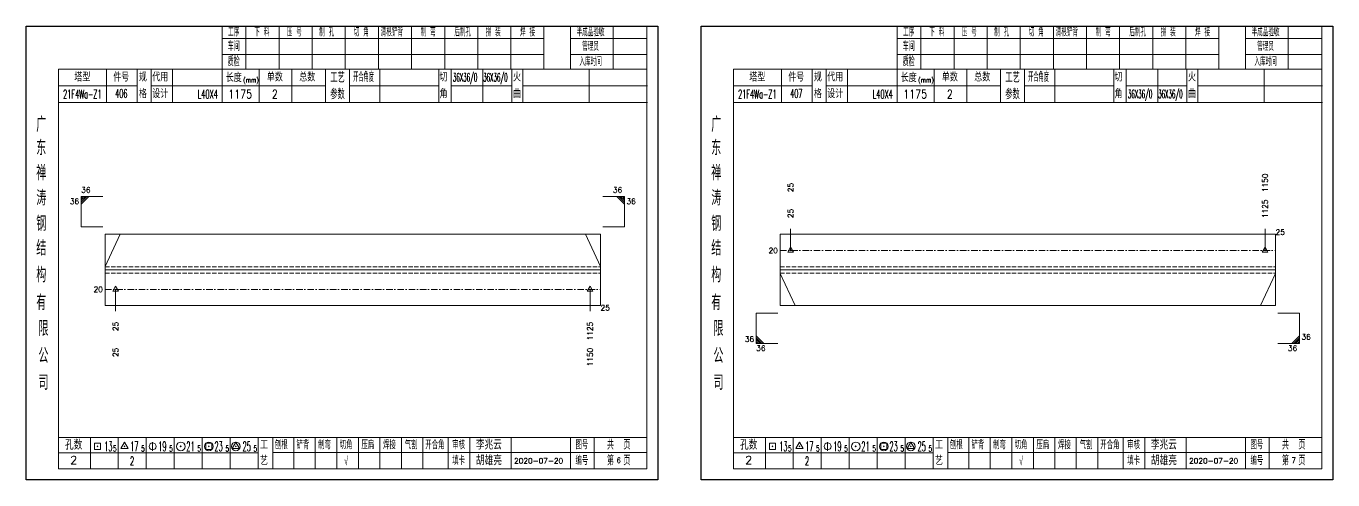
# Model space of a CAD drawing. Extents: x 1310 to 15542, y -76 to 8381.
# Drawn here: x 3077 to 3681, y 3664 to 3874 of the extents above; entities that cross this region are included whole.
import ezdxf
from ezdxf.enums import TextEntityAlignment as Align

# ---------------------------------------------------------------- set-up
doc = ezdxf.new("R2010")
doc.units = 0
doc.header["$MEASUREMENT"] = 0
doc.linetypes.add('一点画线', pattern=[5.2, 3, -1, 0.2, -1])
doc.linetypes.add('虚线', pattern=[2.75, 2, -0.75])
doc.layers.get('0').update_dxf_attribs({"linetype": 'CONTINUOUS', "lineweight": 25})
for name, color, linetype, lineweight in [('1', 7, 'CONTINUOUS', 25), ('4', 7, 'CONTINUOUS', 25), ('5', 7, 'CONTINUOUS', 25)]:
    doc.layers.add(name, color=color, linetype=linetype, lineweight=lineweight)
doc.styles.get("Standard").update_dxf_attribs({"font": 'simplex.shx', "width": 0.7, "height": 3, "bigfont": 'gbhzfs.shx'})

# ---------------------------------------------------------------- blocks, each defined once
blk = doc.blocks.new('孔17.5')
at = {"layer": '5', "color": 7, "linetype": 'Continuous', "lineweight": 13}
for p, q in [((0, 1), (-0.866, -0.5)), ((-0.1, -0.1), (0.1, 0.1)), ((0.1, -0.1), (-0.1, 0.1)), ((0.866, -0.5), (0, 1)), ((-0.866, -0.5), (0.866, -0.5))]:
    blk.add_line(p, q, dxfattribs=at)
blk = doc.blocks.new('CTJGK')
at = {"color": 6, "linetype": 'Continuous'}
for p, q in [((0, 209.97), (292.13, 209.97)), ((0, 0), (0, 209.97)), ((292.13, 209.97), (292.13, 0)), ((292.13, 0), (0, 0))]:
    blk.add_line(p, q, dxfattribs=at)

msp = doc.modelspace()

# ---------------------------------------------------------------- linework, layer by layer
at = {"color": 7, "linetype": 'Continuous', "lineweight": 13}
for p, q in [((3102.572, 3794.914), (3112.572, 3794.914)), ((3102.572, 3780.914), (3102.572, 3794.914)), ((3103.447, 3794.914), (3102.572, 3794.039)), ((3104.322, 3794.914), (3102.572, 3793.164)), ((3105.197, 3794.914), (3102.572, 3792.289)), ((3106.072, 3794.914), (3102.572, 3791.414)), ((3353.702, 3794.914), (3343.702, 3794.914)), ((3350.202, 3794.914), (3353.702, 3791.414)), ((3351.077, 3794.914), (3353.702, 3792.289)), ((3351.952, 3794.914), (3353.702, 3793.164)), ((3352.827, 3794.914), (3353.702, 3794.039)), ((3353.702, 3780.914), (3353.702, 3794.914)), ((3102.572, 3780.914), (3112.572, 3780.914)), ((3113.572, 3762.564), (3120.592, 3777.414)), ((3342.702, 3762.564), (3335.682, 3777.414)), ((3353.702, 3780.914), (3343.702, 3780.914)), ((3430.577, 3769.914), (3430.577, 3779.914)), ((3649.957, 3769.914), (3649.957, 3779.914)), ((3425.702, 3759.264), (3432.722, 3744.414)), ((3654.832, 3759.264), (3647.812, 3744.414)), ((3118.447, 3751.914), (3118.447, 3741.914)), ((3337.827, 3751.914), (3337.827, 3741.914)), ((3414.702, 3740.914), (3424.702, 3740.914)), ((3414.702, 3740.914), (3414.702, 3726.914)), ((3665.832, 3740.914), (3655.832, 3740.914)), ((3665.832, 3740.914), (3665.832, 3726.914)), ((3418.202, 3726.914), (3414.702, 3730.414)), ((3417.327, 3726.914), (3414.702, 3729.539)), ((3416.452, 3726.914), (3414.702, 3728.664)), ((3662.332, 3726.914), (3665.832, 3730.414)), ((3663.207, 3726.914), (3665.832, 3729.539)), ((3664.082, 3726.914), (3665.832, 3728.664)), ((3415.577, 3726.914), (3414.702, 3727.789)), ((3414.702, 3726.914), (3424.702, 3726.914)), ((3665.832, 3726.914), (3655.832, 3726.914)), ((3664.957, 3726.914), (3665.832, 3727.789))]:
    msp.add_line(p, q, dxfattribs=at)
at = {"color": 7, "linetype": 'Continuous', "lineweight": 18}
for p, q in [((3113.572, 3777.414), (3113.572, 3744.414)), ((3113.572, 3777.414), (3342.702, 3777.414)), ((3342.702, 3777.414), (3342.702, 3744.414)), ((3425.702, 3777.414), (3425.702, 3744.414)), ((3425.702, 3777.414), (3654.832, 3777.414)), ((3654.832, 3777.414), (3654.832, 3744.414)), ((3113.572, 3760.914), (3342.702, 3760.914)), ((3425.702, 3760.914), (3654.832, 3760.914))]:
    msp.add_line(p, q, dxfattribs=at)
at = {"color": 3, "linetype": '一点画线', "lineweight": 13}
for p, q in [((3425.702, 3769.914), (3654.832, 3769.914)), ((3113.572, 3751.914), (3342.702, 3751.914))]:
    msp.add_line(p, q, dxfattribs=at)
at = {"color": 1, "linetype": '虚线', "lineweight": 18}
for p, q in [((3113.572, 3762.414), (3342.702, 3762.414)), ((3113.572, 3759.414), (3342.702, 3759.414)), ((3425.702, 3762.414), (3654.832, 3762.414)), ((3425.702, 3759.414), (3654.832, 3759.414))]:
    msp.add_line(p, q, dxfattribs=at)
at = {"layer": '1', "color": 7, "linetype": 'Continuous', "lineweight": 18}
for p, q in [((3113.572, 3744.414), (3342.702, 3744.414)), ((3425.702, 3744.414), (3654.832, 3744.414))]:
    msp.add_line(p, q, dxfattribs=at)
at = {"layer": '4', "color": 1, "linetype": 'Continuous', "lineweight": 18}
for p, q in [((3077.072, 3873.741), (3077.072, 3663.771)), ((3369.202, 3873.741), (3077.072, 3873.741)), ((3167.702, 3873.741), (3167.702, 3853.901)), ((3178.732, 3873.741), (3178.732, 3853.881)), ((3194.042, 3873.741), (3194.042, 3853.881)), ((3209.362, 3873.741), (3209.362, 3853.881)), ((3224.672, 3873.741), (3224.672, 3853.881)), ((3239.982, 3873.741), (3239.982, 3853.881)), ((3255.292, 3873.741), (3255.292, 3853.881)), ((3270.612, 3873.741), (3270.612, 3853.881)), ((3285.922, 3873.741), (3285.922, 3853.881)), ((3301.232, 3873.741), (3301.232, 3853.881)), ((3316.542, 3873.741), (3316.542, 3853.901)), ((3316.542, 3873.741), (3316.542, 3853.881)), ((3328.822, 3873.741), (3328.822, 3853.881)), ((3348.572, 3873.741), (3348.572, 3853.881)), ((3364.152, 3873.741), (3364.152, 3853.881)), ((3369.202, 3843.941), (3369.202, 3873.741)), ((3389.202, 3873.741), (3389.202, 3663.771)), ((3681.332, 3873.741), (3389.202, 3873.741)), ((3479.832, 3873.741), (3479.832, 3853.901)), ((3490.862, 3873.741), (3490.862, 3853.881)), ((3506.172, 3873.741), (3506.172, 3853.881)), ((3521.492, 3873.741), (3521.492, 3853.881)), ((3536.802, 3873.741), (3536.802, 3853.881)), ((3552.112, 3873.741), (3552.112, 3853.881)), ((3567.422, 3873.741), (3567.422, 3853.881)), ((3582.742, 3873.741), (3582.742, 3853.881)), ((3598.052, 3873.741), (3598.052, 3853.881)), ((3613.362, 3873.741), (3613.362, 3853.881)), ((3628.672, 3873.741), (3628.672, 3853.901)), ((3628.672, 3873.741), (3628.672, 3853.881)), ((3640.952, 3873.741), (3640.952, 3853.881)), ((3660.702, 3873.741), (3660.702, 3853.881)), ((3676.282, 3873.741), (3676.282, 3853.881)), ((3681.332, 3843.941), (3681.332, 3873.741)), ((3316.542, 3868.011), (3167.702, 3868.011)), ((3364.152, 3868.011), (3328.822, 3868.011)), ((3628.672, 3868.011), (3479.832, 3868.011)), ((3676.282, 3868.011), (3640.952, 3868.011)), ((3316.542, 3860.531), (3167.702, 3860.531)), ((3364.152, 3860.531), (3328.822, 3860.531)), ((3628.672, 3860.531), (3479.832, 3860.531)), ((3676.282, 3860.531), (3640.952, 3860.531)), ((3092.082, 3853.881), (3092.082, 3668.821)), ((3364.152, 3853.881), (3092.082, 3853.881)), ((3114.202, 3853.891), (3114.202, 3838.471)), ((3128.352, 3838.471), (3128.352, 3853.881)), ((3134.852, 3838.471), (3134.852, 3853.881)), ((3144.722, 3853.881), (3144.722, 3838.471)), ((3167.702, 3853.901), (3167.702, 3838.471)), ((3184.822, 3853.881), (3184.822, 3838.471)), ((3199.872, 3853.881), (3199.872, 3838.471)), ((3215.572, 3853.881), (3215.572, 3838.471)), ((3226.632, 3853.881), (3226.632, 3838.471)), ((3240.582, 3853.881), (3240.582, 3838.471)), ((3267.882, 3853.881), (3267.882, 3838.471)), ((3273.642, 3853.881), (3273.642, 3838.471)), ((3288.262, 3853.881), (3288.262, 3838.471)), ((3301.722, 3853.881), (3301.722, 3838.471)), ((3306.712, 3853.881), (3306.712, 3838.471)), ((3337.452, 3853.881), (3337.452, 3838.471)), ((3364.152, 3668.821), (3364.152, 3853.881)), ((3404.212, 3853.881), (3404.212, 3668.821)), ((3676.282, 3853.881), (3404.212, 3853.881)), ((3426.332, 3853.891), (3426.332, 3838.471)), ((3440.482, 3838.471), (3440.482, 3853.881)), ((3446.982, 3838.471), (3446.982, 3853.881)), ((3456.852, 3853.881), (3456.852, 3838.471)), ((3479.832, 3853.901), (3479.832, 3838.471)), ((3496.952, 3853.881), (3496.952, 3838.471)), ((3512.002, 3853.881), (3512.002, 3838.471)), ((3527.702, 3853.881), (3527.702, 3838.471)), ((3538.762, 3853.881), (3538.762, 3838.471)), ((3552.712, 3853.881), (3552.712, 3838.471)), ((3580.012, 3853.881), (3580.012, 3838.471)), ((3585.772, 3853.881), (3585.772, 3838.471)), ((3600.392, 3853.881), (3600.392, 3838.471)), ((3613.852, 3853.881), (3613.852, 3838.471)), ((3618.842, 3853.881), (3618.842, 3838.471)), ((3649.582, 3853.881), (3649.582, 3838.471)), ((3676.282, 3668.821), (3676.282, 3853.881)), ((3128.352, 3846.121), (3092.082, 3846.121)), ((3215.572, 3846.171), (3134.852, 3846.171)), ((3226.632, 3846.171), (3267.882, 3846.171)), ((3273.642, 3846.171), (3301.722, 3846.171)), ((3306.712, 3846.171), (3364.332, 3846.171)), ((3369.202, 3663.771), (3369.202, 3843.941)), ((3440.482, 3846.121), (3404.212, 3846.121)), ((3527.702, 3846.171), (3446.982, 3846.171)), ((3538.762, 3846.171), (3580.012, 3846.171)), ((3585.772, 3846.171), (3613.852, 3846.171)), ((3618.842, 3846.171), (3676.462, 3846.171)), ((3681.332, 3663.771), (3681.332, 3843.941)), ((3364.332, 3838.471), (3092.082, 3838.471)), ((3676.462, 3838.471), (3404.212, 3838.471)), ((3092.082, 3683.351), (3364.152, 3683.351)), ((3106.772, 3683.351), (3106.772, 3668.821)), ((3119.702, 3668.821), (3119.702, 3683.351)), ((3132.632, 3683.351), (3132.632, 3668.821)), ((3145.552, 3668.821), (3145.552, 3683.351)), ((3158.482, 3683.351), (3158.482, 3668.821)), ((3171.412, 3668.821), (3171.412, 3683.351)), ((3184.332, 3668.821), (3184.332, 3683.351)), ((3191.202, 3668.821), (3191.202, 3683.351)), ((3200.862, 3668.821), (3200.862, 3683.351)), ((3210.802, 3668.821), (3210.802, 3683.351)), ((3220.742, 3668.821), (3220.742, 3683.351)), ((3230.692, 3668.821), (3230.692, 3683.351)), ((3240.632, 3668.821), (3240.632, 3683.351)), ((3250.572, 3668.821), (3250.572, 3683.351)), ((3260.522, 3668.821), (3260.522, 3683.351)), ((3272.162, 3668.821), (3272.162, 3683.351)), ((3282.312, 3668.821), (3282.312, 3683.351)), ((3301.372, 3668.821), (3301.372, 3683.351)), ((3328.752, 3668.821), (3328.752, 3683.351)), ((3339.712, 3668.821), (3339.712, 3683.351)), ((3404.212, 3683.351), (3676.282, 3683.351)), ((3418.902, 3683.351), (3418.902, 3668.821)), ((3431.832, 3668.821), (3431.832, 3683.351)), ((3444.762, 3683.351), (3444.762, 3668.821)), ((3457.682, 3668.821), (3457.682, 3683.351)), ((3470.612, 3683.351), (3470.612, 3668.821)), ((3483.542, 3668.821), (3483.542, 3683.351)), ((3496.462, 3668.821), (3496.462, 3683.351)), ((3503.332, 3668.821), (3503.332, 3683.351)), ((3512.992, 3668.821), (3512.992, 3683.351)), ((3522.932, 3668.821), (3522.932, 3683.351)), ((3532.872, 3668.821), (3532.872, 3683.351)), ((3542.822, 3668.821), (3542.822, 3683.351)), ((3552.762, 3668.821), (3552.762, 3683.351)), ((3562.702, 3668.821), (3562.702, 3683.351)), ((3572.652, 3668.821), (3572.652, 3683.351)), ((3584.292, 3668.821), (3584.292, 3683.351)), ((3594.442, 3668.821), (3594.442, 3683.351)), ((3613.502, 3668.821), (3613.502, 3683.351)), ((3640.882, 3668.821), (3640.882, 3683.351)), ((3651.842, 3668.821), (3651.842, 3683.351)), ((3184.332, 3676.221), (3092.082, 3676.221)), ((3191.162, 3676.381), (3364.152, 3676.381)), ((3496.462, 3676.221), (3404.212, 3676.221)), ((3503.292, 3676.381), (3676.282, 3676.381)), ((3092.082, 3668.821), (3364.152, 3668.821)), ((3404.212, 3668.821), (3676.282, 3668.821)), ((3077.072, 3663.771), (3369.202, 3663.771)), ((3389.202, 3663.771), (3681.332, 3663.771))]:
    msp.add_line(p, q, dxfattribs=at)
at = {"layer": '4', "color": 7, "linetype": 'Continuous', "lineweight": 13}
for p, q in [((3108.658, 3677.857), (3108.658, 3680.685)), ((3108.658, 3680.685), (3111.486, 3680.685)), ((3111.486, 3680.685), (3111.486, 3677.857)), ((3122.572, 3681.271), (3120.84, 3678.271)), ((3124.304, 3678.271), (3122.572, 3681.271)), ((3135.572, 3681.271), (3135.572, 3677.271)), ((3160.158, 3677.857), (3160.158, 3680.685)), ((3160.158, 3680.685), (3162.986, 3680.685)), ((3162.986, 3680.685), (3162.986, 3677.857)), ((3174.072, 3681.271), (3172.34, 3678.271)), ((3175.804, 3678.271), (3174.072, 3681.271)), ((3420.788, 3677.857), (3420.788, 3680.685)), ((3420.788, 3680.685), (3423.616, 3680.685)), ((3423.616, 3680.685), (3423.616, 3677.857)), ((3434.702, 3681.271), (3432.97, 3678.271)), ((3436.434, 3678.271), (3434.702, 3681.271)), ((3447.702, 3681.271), (3447.702, 3677.271)), ((3472.288, 3677.857), (3472.288, 3680.685)), ((3472.288, 3680.685), (3475.116, 3680.685)), ((3475.116, 3680.685), (3475.116, 3677.857)), ((3486.202, 3681.271), (3484.47, 3678.271)), ((3487.934, 3678.271), (3486.202, 3681.271)), ((3111.486, 3677.857), (3108.658, 3677.857)), ((3109.872, 3679.071), (3110.272, 3679.471)), ((3110.272, 3679.071), (3109.872, 3679.471)), ((3120.84, 3678.271), (3124.304, 3678.271)), ((3122.372, 3679.071), (3122.772, 3679.471)), ((3122.772, 3679.071), (3122.372, 3679.471)), ((3148.372, 3679.071), (3148.772, 3679.471)), ((3148.772, 3679.071), (3148.372, 3679.471)), ((3162.986, 3677.857), (3160.158, 3677.857)), ((3161.372, 3679.071), (3161.772, 3679.471)), ((3161.772, 3679.071), (3161.372, 3679.471)), ((3172.34, 3678.271), (3175.804, 3678.271)), ((3173.872, 3679.071), (3174.272, 3679.471)), ((3174.272, 3679.071), (3173.872, 3679.471)), ((3423.616, 3677.857), (3420.788, 3677.857)), ((3422.002, 3679.071), (3422.402, 3679.471)), ((3422.402, 3679.071), (3422.002, 3679.471)), ((3432.97, 3678.271), (3436.434, 3678.271)), ((3434.502, 3679.071), (3434.902, 3679.471)), ((3434.902, 3679.071), (3434.502, 3679.471)), ((3460.502, 3679.071), (3460.902, 3679.471)), ((3460.902, 3679.071), (3460.502, 3679.471)), ((3475.116, 3677.857), (3472.288, 3677.857)), ((3473.502, 3679.071), (3473.902, 3679.471)), ((3473.902, 3679.071), (3473.502, 3679.471)), ((3484.47, 3678.271), (3487.934, 3678.271)), ((3486.002, 3679.071), (3486.402, 3679.471)), ((3486.402, 3679.071), (3486.002, 3679.471))]:
    msp.add_line(p, q, dxfattribs=at)
for centre, radius in [((3135.572, 3679.271), 1.6), ((3148.572, 3679.271), 2), ((3161.572, 3679.271), 2), ((3174.072, 3679.271), 2), ((3447.702, 3679.271), 1.6), ((3460.702, 3679.271), 2), ((3473.702, 3679.271), 2), ((3486.202, 3679.271), 2)]:
    msp.add_circle(centre, radius, dxfattribs=at)

# ---------------------------------------------------------------- block references
at = {"color": 0, "linetype": 'Continuous'}
for p in [(3077.072, 3663.771), (3389.202, 3663.771)]:
    msp.add_blockref('CTJGK', p, dxfattribs=at)
at = {"color": 8, "linetype": 'Continuous', "lineweight": 9, "xscale": 1.5, "yscale": 1.5, "zscale": 1.5}
for p in [(3430.577, 3769.914), (3649.957, 3769.914)]:
    msp.add_blockref('孔17.5', p, dxfattribs=at)
at = {"layer": '1', "color": 8, "linetype": 'Continuous', "lineweight": 9, "xscale": 1.5, "yscale": 1.5, "zscale": 1.5}
for p in [(3118.447, 3751.914), (3337.827, 3751.914)]:
    msp.add_blockref('孔17.5', p, dxfattribs=at)

# ---------------------------------------------------------------- texts
at = {"color": 7, "linetype": 'Continuous', "lineweight": 13}
for s, p in [('25', (3430.577, 3796.914)), ('1150', (3649.957, 3796.914))]:
    msp.add_text(s, height=2.5, rotation=90, dxfattribs=at).set_placement(p, align=Align.MIDDLE_LEFT)
for p in [(3102.572, 3795.914), (3666.832, 3727.914)]:
    msp.add_text('36', height=2.5, dxfattribs=at).set_placement(p, align=Align.BOTTOM_LEFT)
for p in [(3352.702, 3795.914), (3413.702, 3726.914)]:
    msp.add_text('36', height=2.5, dxfattribs=at).set_placement(p, align=Align.BOTTOM_RIGHT)
for p in [(3101.572, 3793.914), (3664.832, 3725.914)]:
    msp.add_text('36', height=2.5, dxfattribs=at).set_placement(p, align=Align.TOP_RIGHT)
for p in [(3354.702, 3793.914), (3414.702, 3725.914)]:
    msp.add_text('36', height=2.5, dxfattribs=at).set_placement(p, align=Align.TOP_LEFT)
at = {"color": 8, "linetype": 'Continuous', "lineweight": 9}
for s, p in [('25', (3430.577, 3784.914)), ('1125', (3649.957, 3784.914))]:
    msp.add_text(s, height=2.5, rotation=90, dxfattribs=at).set_placement(p, align=Align.MIDDLE_LEFT)
at = {"color": 7, "linetype": 'Continuous', "lineweight": 13}
msp.add_text('25', height=2.5, dxfattribs=at).set_placement((3654.832, 3778.414), align=Align.MIDDLE_LEFT)
for p in [(3424.702, 3769.914), (3112.572, 3751.914)]:
    msp.add_text('20', height=2.5, dxfattribs=at).set_placement(p, align=Align.MIDDLE_RIGHT)
at = {"layer": '1', "color": 7, "linetype": 'Continuous', "lineweight": 13}
msp.add_text('25', height=2.5, dxfattribs=at).set_placement((3342.702, 3743.414), align=Align.MIDDLE_LEFT)
at = {"layer": '1', "color": 8, "linetype": 'Continuous', "lineweight": 9}
for s, p in [('25', (3118.447, 3736.914)), ('1125', (3337.827, 3736.914))]:
    msp.add_text(s, height=2.5, rotation=90, dxfattribs=at).set_placement(p, align=Align.MIDDLE_RIGHT)
at = {"layer": '1', "color": 7, "linetype": 'Continuous', "lineweight": 13}
for s, p in [('25', (3118.447, 3724.914)), ('1150', (3337.827, 3724.914))]:
    msp.add_text(s, height=2.5, rotation=90, dxfattribs=at).set_placement(p, align=Align.MIDDLE_RIGHT)
at = {"layer": '4', "color": 1, "linetype": 'Continuous', "lineweight": 25}
for s, height, width, p in [('工序', 3.7, 0.7, (3173.072, 3870.871)), ('下 料', 3.7, 0.7, (3186.072, 3870.871)), ('压 号', 3.7, 0.7, (3201.072, 3870.871)), ('制 孔', 3.7, 0.7, (3216.072, 3870.871)), ('切 角', 3.7, 0.7, (3232.072, 3870.871)), ('清根铲背 ', 3.7, 0.7, (3247.072, 3870.871)), (' 制 弯', 3.7, 0.7, (3262.072, 3870.871)), (' 后制孔', 3.7, 0.7, (3278.072, 3870.871)), ('拼 装', 3.7, 0.7, (3293.072, 3870.871)), (' 焊 接', 3.7, 0.7, (3308.072, 3870.871)), ('半成品验收', 3.7, 0.7, (3338.072, 3870.871)), ('工序', 3.7, 0.7, (3485.202, 3870.871)), ('下 料', 3.7, 0.7, (3498.202, 3870.871)), ('压 号', 3.7, 0.7, (3513.202, 3870.871)), ('制 孔', 3.7, 0.7, (3528.202, 3870.871)), ('切 角', 3.7, 0.7, (3544.202, 3870.871)), ('清根铲背 ', 3.7, 0.7, (3559.202, 3870.871)), (' 制 弯', 3.7, 0.7, (3574.202, 3870.871)), (' 后制孔', 3.7, 0.7, (3590.202, 3870.871)), ('拼 装', 3.7, 0.7, (3605.202, 3870.871)), (' 焊 接', 3.7, 0.7, (3620.202, 3870.871)), ('半成品验收', 3.7, 0.7, (3650.202, 3870.871)), ('车间', 4, 0.7, (3173.072, 3864.271)), ('管理员', 3.7, 0.7, (3338.072, 3864.271)), ('车间', 4, 0.7, (3485.202, 3864.271)), ('管理员', 3.7, 0.7, (3650.202, 3864.271)), ('质检', 4, 0.7, (3173.072, 3857.211)), ('入库时间', 3.7, 0.7, (3338.072, 3857.211)), ('质检', 4, 0.7, (3485.202, 3857.211)), ('入库时间', 3.7, 0.7, (3650.202, 3857.211)), ('(mm)', 2.24, 0.7, (3181.072, 3848.771)), ('工艺', 4.8, 0.7, (3221.072, 3850.031)), ('开合角度', 4, 0.6, (3233.072, 3850.031)), ('36X36/0', 3.8, 0.4, (3280.072, 3850.031)), ('36X36/0', 3.8, 0.4, (3294.072, 3850.031)), ('(mm)', 2.24, 0.7, (3493.202, 3848.771)), ('工艺', 4.8, 0.7, (3533.202, 3850.031)), ('开合角度', 4, 0.6, (3545.202, 3850.031)), ('21F4Wa-Z1', 4, 0.5, (3103.072, 3842.291)), ('406', 4, 0.5, (3121.072, 3842.541)), ('L40X4', 4, 0.5, (3161.072, 3842.271)), ('1175', 4, 0.8, (3176.072, 3842.321)), ('2', 4, 0.8, (3192.072, 3842.321)), ('参数', 4.8, 0.7, (3221.072, 3842.321)), ('21F4Wa-Z1', 4, 0.5, (3415.202, 3842.291)), ('407', 4, 0.5, (3433.202, 3842.541)), ('L40X4', 4, 0.5, (3473.202, 3842.271)), ('1175', 4, 0.8, (3488.202, 3842.321)), ('2', 4, 0.8, (3504.202, 3842.321)), ('参数', 4.8, 0.7, (3533.202, 3842.321)), ('36X36/0', 3.8, 0.4, (3592.202, 3842.321)), ('36X36/0', 3.8, 0.4, (3606.202, 3842.321)), ('广', 6.96, 0.7, (3084.072, 3828.241)), ('广', 6.96, 0.7, (3396.202, 3828.241)), ('东', 6.96, 0.7, (3084.072, 3817.451)), ('东', 6.96, 0.7, (3396.202, 3817.451)), ('禅', 6.96, 0.7, (3084.072, 3805.861)), ('禅', 6.96, 0.7, (3396.202, 3805.861)), ('涛', 6.96, 0.7, (3084.072, 3794.261)), ('涛', 6.96, 0.7, (3396.202, 3794.261)), ('钢', 6.96, 0.7, (3084.072, 3782.371)), ('钢', 6.96, 0.7, (3396.202, 3782.371)), ('结', 6.96, 0.7, (3084.072, 3771.061)), ('结', 6.96, 0.7, (3396.202, 3771.061)), ('构', 6.96, 0.7, (3084.072, 3758.681)), ('构', 6.96, 0.7, (3396.202, 3758.681)), ('有', 6.96, 0.7, (3084.072, 3745.871)), ('有', 6.96, 0.7, (3396.202, 3745.871)), ('限', 6.96, 0.7, (3085.072, 3733.871)), ('限', 6.96, 0.7, (3397.202, 3733.871)), ('公', 6.96, 0.7, (3085.072, 3721.331)), ('公', 6.96, 0.7, (3397.202, 3721.331)), ('司', 6.96, 0.7, (3085.072, 3708.851)), ('司', 6.96, 0.7, (3397.202, 3708.851)), ('13', 4.47, 0.5, (3115.072, 3679.271)), ('17', 4.47, 0.5, (3127.072, 3679.271)), ('19', 4.47, 0.5, (3140.072, 3679.271)), ('21', 4.47, 0.5, (3153.072, 3679.271)), ('23', 4.47, 0.5, (3166.072, 3679.271)), ('25', 4.47, 0.5, (3179.072, 3679.271)), ('刨根', 3.7, 0.8, (3195.072, 3679.871)), ('铲背', 3.7, 0.8, (3205.072, 3679.871)), ('制弯', 3.7, 0.8, (3215.072, 3679.871)), ('切角', 3.7, 0.8, (3225.072, 3679.871)), ('压扁', 3.7, 0.8, (3235.072, 3679.871)), ('焊接', 3.7, 0.8, (3245.072, 3679.871)), ('气割', 3.7, 0.8, (3255.072, 3679.871)), ('开合角', 3.7, 0.8, (3266.072, 3679.871)), ('审核', 3.7, 0.8, (3277.072, 3679.871)), ('图号', 3.7, 0.8, (3334.072, 3679.871)), ('共  页', 4, 0.8, (3351.072, 3679.871)), ('13', 4.47, 0.5, (3427.202, 3679.271)), ('17', 4.47, 0.5, (3439.202, 3679.271)), ('19', 4.47, 0.5, (3452.202, 3679.271)), ('21', 4.47, 0.5, (3465.202, 3679.271)), ('23', 4.47, 0.5, (3478.202, 3679.271)), ('25', 4.47, 0.5, (3491.202, 3679.271)), ('刨根', 3.7, 0.8, (3507.202, 3679.871)), ('铲背', 3.7, 0.8, (3517.202, 3679.871)), ('制弯', 3.7, 0.8, (3527.202, 3679.871)), ('切角', 3.7, 0.8, (3537.202, 3679.871)), ('压扁', 3.7, 0.8, (3547.202, 3679.871)), ('焊接', 3.7, 0.8, (3557.202, 3679.871)), ('气割', 3.7, 0.8, (3567.202, 3679.871)), ('开合角', 3.7, 0.8, (3578.202, 3679.871)), ('审核', 3.7, 0.8, (3589.202, 3679.871)), ('图号', 3.7, 0.8, (3646.202, 3679.871)), ('共  页', 4, 0.8, (3663.202, 3679.871)), ('5', 2.68, 0.6, (3118.072, 3678.271)), ('2', 4, 0.5, (3126.072, 3672.521)), ('5', 2.68, 0.6, (3131.072, 3678.271)), ('5', 2.68, 0.6, (3144.072, 3678.271)), ('5', 2.68, 0.6, (3157.072, 3678.271)), ('5', 2.68, 0.6, (3170.072, 3678.271)), ('5', 2.68, 0.6, (3183.072, 3678.271)), ('√', 4, 0.6, (3225.072, 3672.601)), ('填卡', 3.7, 0.8, (3277.072, 3672.601)), ('编号', 3.7, 0.8, (3334.072, 3672.601)), ('第  页', 4, 0.8, (3351.072, 3672.601)), ('5', 2.68, 0.6, (3430.202, 3678.271)), ('2', 4, 0.5, (3438.202, 3672.521)), ('5', 2.68, 0.6, (3443.202, 3678.271)), ('5', 2.68, 0.6, (3456.202, 3678.271)), ('5', 2.68, 0.6, (3469.202, 3678.271)), ('5', 2.68, 0.6, (3482.202, 3678.271)), ('5', 2.68, 0.6, (3495.202, 3678.271)), ('√', 4, 0.6, (3537.202, 3672.601)), ('填卡', 3.7, 0.8, (3589.202, 3672.601)), ('编号', 3.7, 0.8, (3646.202, 3672.601)), ('第  页', 4, 0.8, (3663.202, 3672.601))]:
    msp.add_text(s, height=height, dxfattribs=dict(at, width=width)).set_placement(p, align=Align.MIDDLE_CENTER)
for s, height, p in [('塔型', 3.7, (3103.072, 3850.001)), ('件号', 3.7, (3121.072, 3850.001)), ('规', 3.7, (3131.072, 3850.031)), ('代用', 3.7, (3139.072, 3850.031)), ('长度', 3.7, (3173.072, 3849.771)), ('单数', 3.7, (3192.072, 3850.031)), ('总数', 3.7, (3207.072, 3850.031)), ('切', 3.7, (3270.072, 3850.031)), ('火', 3.7, (3304.072, 3850.031)), ('塔型', 3.7, (3415.202, 3850.001)), ('件号', 3.7, (3433.202, 3850.001)), ('规', 3.7, (3443.202, 3850.031)), ('代用', 3.7, (3451.202, 3850.031)), ('长度', 3.7, (3485.202, 3849.771)), ('单数', 3.7, (3504.202, 3850.031)), ('总数', 3.7, (3519.202, 3850.031)), ('切', 3.7, (3582.202, 3850.031)), ('火', 3.7, (3616.202, 3850.031)), ('格', 3.7, (3131.072, 3842.321)), ('设计', 3.7, (3139.072, 3842.321)), ('角', 3.7, (3270.072, 3842.321)), ('曲', 3.7, (3304.072, 3842.321)), ('格', 3.7, (3443.202, 3842.321)), ('设计', 3.7, (3451.202, 3842.321)), ('角', 3.7, (3582.202, 3842.321)), ('曲', 3.7, (3616.202, 3842.321)), ('孔数', 4, (3099.072, 3679.791)), ('工', 3.7, (3187.072, 3679.871)), ('李兆云', 4, (3291.072, 3679.871)), ('孔数', 4, (3411.202, 3679.791)), ('工', 3.7, (3499.202, 3679.871)), ('李兆云', 4, (3603.202, 3679.871)), ('2', 3.7, (3099.072, 3672.961)), ('艺', 3.7, (3187.072, 3672.521)), ('胡雄亮', 4, (3291.072, 3672.601)), ('2', 3.7, (3411.202, 3672.961)), ('艺', 3.7, (3499.202, 3672.521)), ('胡雄亮', 4, (3603.202, 3672.601)), ('2020-07-20', 2.5, (3314.072, 3672.601)), ('2020-07-20', 2.5, (3626.202, 3672.601))]:
    msp.add_text(s, height=height, dxfattribs=at).set_placement(p, align=Align.MIDDLE_CENTER)
at = {"layer": '4', "color": 6, "linetype": 'Continuous', "lineweight": 25, "width": 0.8}
for s, p in [('6', (3351.097, 3672.829)), ('7', (3663.227, 3672.829))]:
    msp.add_text(s, height=2.5, dxfattribs=at).set_placement(p, align=Align.MIDDLE_CENTER)

doc.saveas('drawing.dxf')
